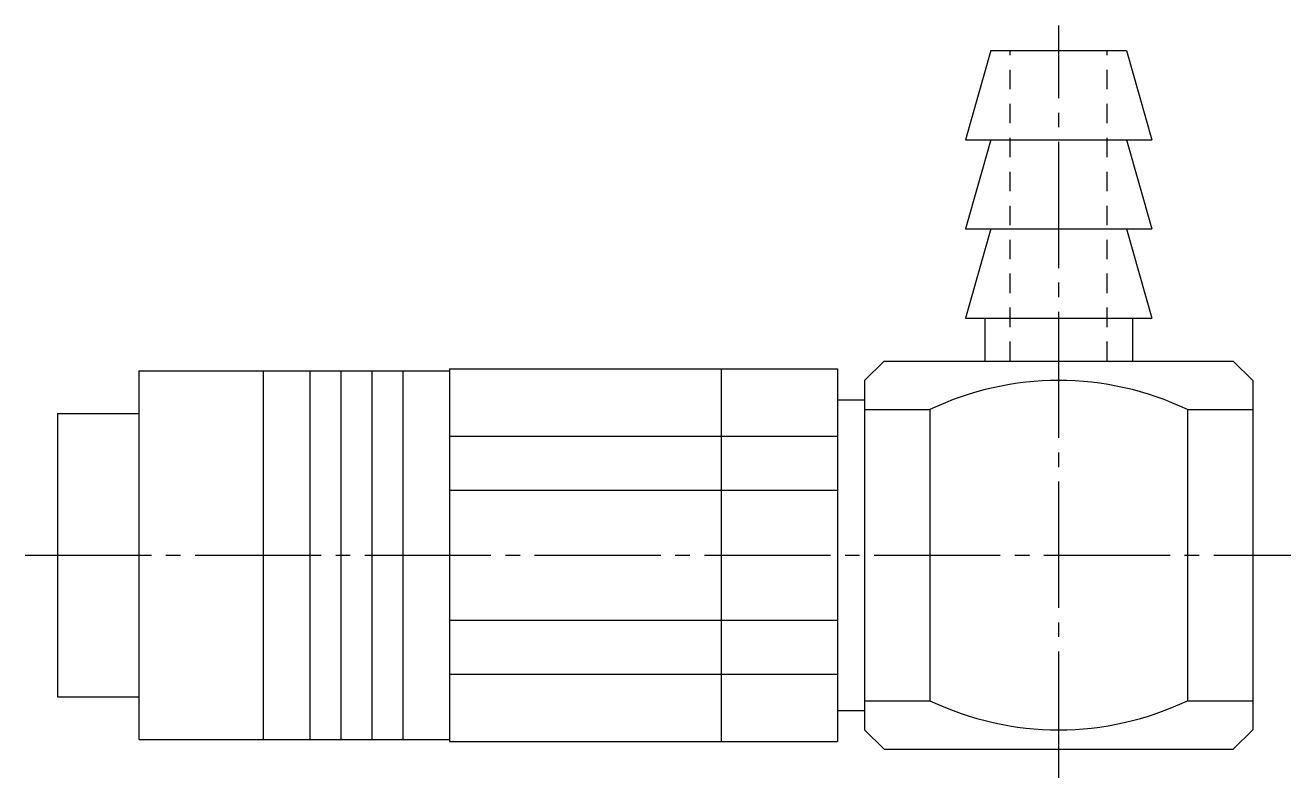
# Model space of a CAD drawing. Extents: x 5.3 to 82.5, y 5 to 73.5.
# Drawn here: x 49.86 to 82.47, y 54.11 to 73.49 of the extents above; entities outside this region: 2.
import ezdxf

# ---------------------------------------------------------------- set-up
doc = ezdxf.new("R2010")
doc.units = 0
doc.header["$LTSCALE"] = 0.25
doc.linetypes.add('CENTER', pattern=[17.5, 13, -1.5, 1.5, -1.5])
doc.linetypes.add('DASHED', pattern=[3.5, 2, -1.5])
doc.layers.get('0').update_dxf_attribs({"linetype": 'CONTINUOUS'})
doc.layers.add('CENTER', color=1, linetype='CENTER')
doc.styles.get("Standard").update_dxf_attribs({"font": 'txt', "bigfont": 'BIGFONT'})

msp = doc.modelspace()

# ---------------------------------------------------------------- linework, layer by layer
at = {"linetype": 'CONTINUOUS'}
for p, q in [((74.741, 72.843), (74.091, 70.543)), ((74.741, 72.843), (78.241, 72.843)), ((78.241, 72.843), (78.891, 70.543)), ((74.091, 70.543), (78.891, 70.543)), ((74.741, 70.543), (74.091, 68.243)), ((78.241, 70.543), (78.891, 68.243)), ((74.091, 68.243), (78.891, 68.243)), ((74.741, 68.243), (74.091, 65.943)), ((78.241, 68.243), (78.891, 65.943)), ((74.091, 65.943), (78.891, 65.943)), ((74.591, 65.943), (74.591, 64.843)), ((78.391, 65.943), (78.391, 64.843)), ((52.791, 64.593), (52.791, 55.093)), ((52.791, 64.593), (60.791, 64.593)), ((55.991, 64.593), (55.991, 55.093)), ((57.191, 64.593), (57.191, 55.093)), ((57.991, 64.593), (57.991, 55.093)), ((58.791, 64.593), (58.791, 55.093)), ((59.591, 64.593), (59.591, 55.093)), ((60.791, 64.643), (60.791, 55.043)), ((60.791, 64.643), (70.791, 64.643)), ((67.791, 64.643), (67.791, 55.043)), ((70.791, 64.643), (70.791, 55.043)), ((71.491, 64.343), (71.991, 64.843)), ((71.991, 64.843), (80.991, 64.843)), ((80.991, 64.843), (81.491, 64.343)), ((71.491, 64.343), (71.491, 55.343)), ((81.491, 64.343), (81.491, 55.343)), ((70.791, 63.843), (71.491, 63.843)), ((71.491, 63.843), (71.491, 55.843)), ((71.491, 63.593), (73.174, 63.593)), ((73.174, 63.593), (73.174, 56.093)), ((79.807, 63.593), (79.807, 56.093)), ((79.807, 63.593), (81.491, 63.593)), ((50.691, 63.493), (50.691, 56.193)), ((50.691, 63.493), (52.791, 63.493)), ((60.791, 62.905), (70.791, 62.905)), ((60.791, 61.514), (70.791, 61.514)), ((60.791, 58.173), (70.791, 58.173)), ((60.791, 56.781), (70.791, 56.781)), ((50.691, 56.193), (52.791, 56.193)), ((71.491, 56.093), (73.174, 56.093)), ((79.807, 56.093), (81.491, 56.093)), ((70.791, 55.843), (71.491, 55.843)), ((71.491, 55.343), (71.991, 54.843)), ((80.991, 54.843), (81.491, 55.343)), ((52.791, 55.093), (60.791, 55.093)), ((60.791, 55.043), (70.791, 55.043)), ((71.991, 54.843), (80.991, 54.843))]:
    msp.add_line(p, q, dxfattribs=at)
at = {"color": 3, "linetype": 'DASHED'}
for p, q in [((75.241, 64.843), (75.241, 72.843)), ((77.741, 64.843), (77.741, 72.843))]:
    msp.add_line(p, q, dxfattribs=at)
for p, q in [((50.691, 61.668), (50.691, 61.668)), ((50.691, 59.843), (50.691, 59.843))]:
    msp.add_line(p, q)
at = {"linetype": 'CONTINUOUS'}
for centre, start, end in [((76.491, 56.635), 64.5156, 115.4844), ((76.491, 63.052), 244.5156, 295.4844)]:
    msp.add_arc(centre, 7.708, start, end, dxfattribs=at)
at = {"layer": 'CENTER', "color": 1, "linetype": 'CENTER'}
for p, q in [((76.491, 54.112), (76.491, 73.488)), ((49.862, 59.843), (82.47, 59.843))]:
    msp.add_line(p, q, dxfattribs=at)

# ---------------------------------------------------------------- texts
for p in [(5, 12.5), (5, 5)]:
    msp.add_text('MCSHL4', height=2).set_placement(p)

doc.saveas('drawing.dxf')
